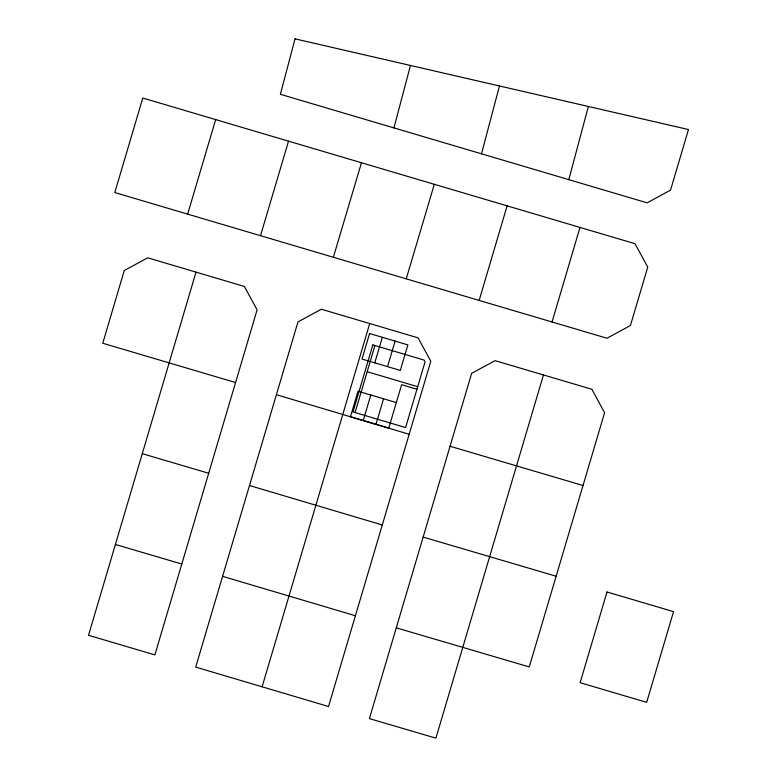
<?xml version="1.0" encoding="UTF-8"?>
<svg xmlns="http://www.w3.org/2000/svg" width="777" height="777" viewBox="0 0 777 777"><rect width="100%" height="100%" fill="white"/><g stroke="black" fill="none" stroke-linecap="round" stroke-linejoin="round"><path stroke-width="1.17" d="M393.939 127.904L410.45 65.472M481.507 153.827L499.456 85.975M568.803 179.662L588.354 106.488M196.008 272.144L88.52 635.295L154.885 654.894L257.1 309.848L244.376 286.46L147.698 257.809L124.262 270.542L102.758 343.249L235.567 382.546M222.591 576.34L297.96 321.94L321.338 309.207L418.065 337.869L430.798 361.247L328.525 706.507L195.697 667.093L222.591 576.34L355.429 615.753M479.156 300.427L114.782 192.55L142.793 98.028L635.013 243.706L647.746 267.084L630.429 325.505L606.992 338.238L479.156 300.427L507.128 205.827M552.039 321.969L579.982 227.418M187.655 214.112L215.666 119.59M260.518 235.684L288.529 141.161M333.382 257.226L361.451 162.733M262.111 686.8L369.706 323.533M355.05 412.568L374.932 345.503M374.776 362.849L382.342 337.315M363.228 420.532L370.794 394.998M406.245 278.807L434.314 184.304M387.538 366.627L395.104 341.093M375.99 424.32L383.566 398.786M543.453 374.951L435.907 738.15L369.396 718.608L471.649 373.339L495.085 360.664L591.87 389.267L604.593 412.704L529.263 666.928L396.28 627.835M450.058 446.26L583.022 485.518M142.269 453.671L208.692 473.261M423.154 537.082L556.138 576.233M115.423 544.473L181.789 564.034M367.162 371.707L417.705 386.693M416.948 389.248L401.622 384.702L388.762 428.098L350.456 416.744L358.032 391.21L396.328 402.564M249.485 485.518L382.313 524.98M276.398 394.706L409.168 434.275M295.027 38.85L280.38 94.299L647.154 202.836L670.541 190.112L688.48 129.545L295.027 38.85M606.992 591.987L580.137 682.692L646.678 702.35L673.533 611.645L606.992 591.987M369.58 333.527L362.004 359.061L400.31 370.415L407.876 344.881L369.58 333.527M372.843 344.891L352.972 411.946L405.594 427.544L425.058 361.849L424.096 360.081L372.843 344.891"/></g></svg>
